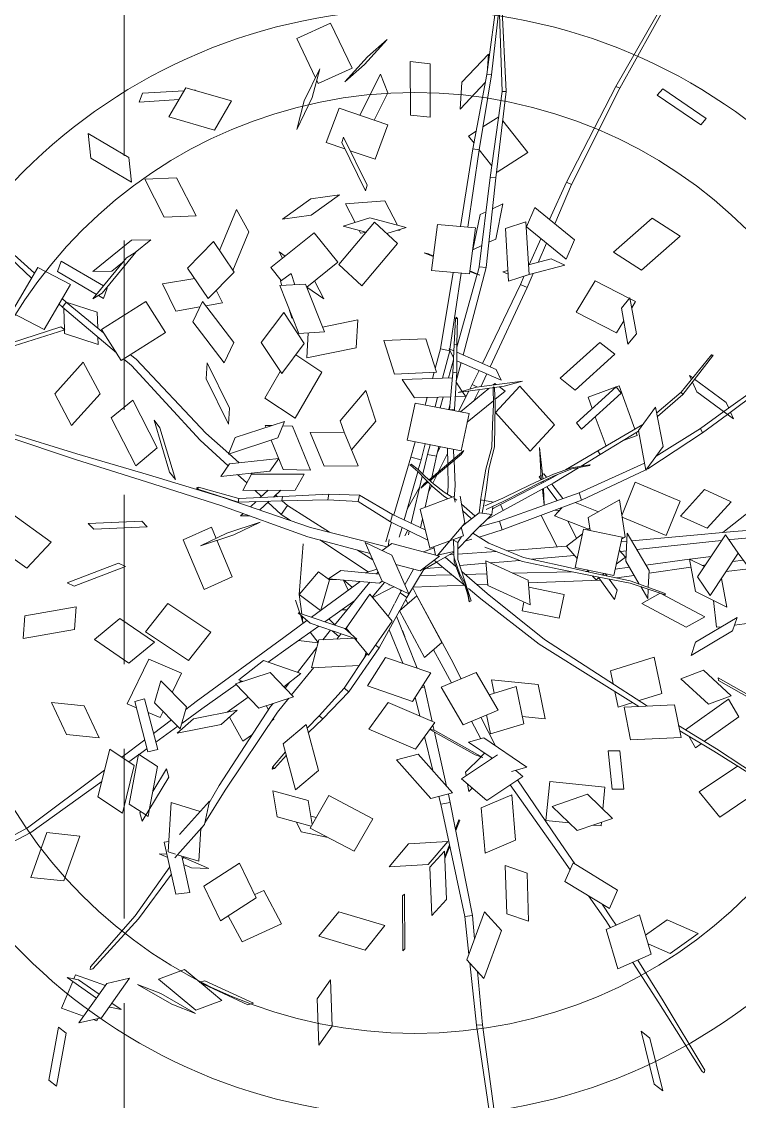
# Model space of a CAD drawing. Header units: centimetres. Extents: x 5488 to 20269, y -31398 to -19684.
# Drawn here: x 6907.46 to 6934.34, y -23931.83 to -23891.37 of the extents above; entities that cross this region are included whole.
import ezdxf

# ---------------------------------------------------------------- set-up
doc = ezdxf.new("R2010")
doc.units = ezdxf.units.CM
doc.linetypes.add('HIDDEN', pattern=[9.525, 6.35, -3.175])
for name, color, linetype, lineweight in [('xxx_Auto_FURNISHED-01', 252, 'Continuous', 0), ('xxx_Auto_Kaplama_Ahşap Tarama', 16, 'Continuous', 5), ('xxx_Auto_Tefris_Silik', 252, 'Continuous', 13), ('xxx_Auto_Tefris_Tefris', 32, 'Continuous', 15)]:
    doc.layers.add(name, color=color, linetype=linetype, lineweight=lineweight)
doc.layers.add('xxx_Auto_LANDSCAPE', color=7, linetype='Continuous', lineweight=0, true_color=0x496639)

# ---------------------------------------------------------------- blocks, each defined once
blk = doc.blocks.new('agac0001')
at = {"layer": 'xxx_Auto_LANDSCAPE', "linetype": 'Continuous'}
for points in [[(-3.705, 39.821), (-2.706, 29.573)], [(-3.128, 39.857), (-2.015, 29.647)], [(10.285, 34.342), (8.7, 31.065)], [(10.628, 34.241), (9.015, 30.769)], [(35.881, 34.163), (35.4, 33.548)], [(39.292, 30.731), (35.881, 34.163)], [(35.4, 33.548), (38.81, 30.116)], [(47.247, 32.778), (40.076, 26.846)], [(47.412, 32.566), (40.314, 26.529)], [(-1.92, 28.622), (-0.383, 31.587)], [(8.7, 31.065), (7.444, 28.474)], [(8.202, 31.529), (8.85, 31.374)], [(11.272, 28.66), (8.202, 31.529)], [(9.253, 31.279), (9.792, 31.153)], [(9.792, 31.153), (12.439, 28.679)], [(-10.612, 29.987), (-10.502, 28.116)], [(-6.25, 30.736), (-4.065, 29.666)], [(-5.514, 28.269), (-5.638, 30.352)], [(-4.758, 30.004), (-4.704, 29.051)], [(0.718, 29.923), (-1.274, 27.297)], [(2.272, 27.714), (0.718, 29.923)], [(9.015, 30.769), (7.899, 28.367)], [(14.224, 30.7), (11.262, 27.347)], [(14.372, 30.624), (11.491, 27.242)], [(14.224, 30.7), (14.327, 30.769)], [(14.372, 30.624), (14.224, 30.7)], [(14.327, 30.769), (14.253, 30.683)], [(14.327, 30.769), (14.372, 30.624)], [(38.81, 30.116), (39.292, 30.731)], [(-15.257, 25.728), (-18.393, 29.453)], [(-18.157, 29.463), (-15.021, 25.738)], [(-4.065, 29.666), (-7.425, 26.427)], [(-2.161, 28.824), (-4.065, 29.666)], [(-2.706, 29.573), (-2.666, 29.048)], [(-2.015, 29.647), (-1.138, 20.254)], [(23.24, 25.721), (25.671, 29.797)], [(25.671, 29.797), (27.757, 27.561)], [(-27.652, 23.536), (-25.688, 28.1)], [(-25.536, 28.386), (-21.57, 24.105)], [(-25.436, 28.576), (-21.401, 24.394)], [(-9.854, 28.476), (-11.396, 24.291)], [(-10.991, 27.847), (-9.854, 28.476)], [(-5.521, 25.585), (-2.161, 28.824)], [(-2.616, 28.386), (-2.013, 20.566)], [(7.444, 28.474), (5.127, 22.921)], [(7.899, 28.367), (6.136, 23.881)], [(7.899, 28.367), (7.444, 28.474)], [(12.225, 28.436), (11.272, 28.66)], [(12.861, 28.283), (12.461, 28.379)], [(12.592, 28.536), (12.861, 28.283)], [(-20.531, 23.431), (-18.903, 26.937)], [(-18.903, 26.937), (-17.118, 26.308)], [(-12.533, 23.662), (-10.991, 27.847)], [(-10.431, 26.911), (-10.404, 26.462)], [(-6.053, 27.749), (-8.755, 27.73)], [(-8.755, 27.73), (-6.791, 25.142)], [(-3.881, 27.166), (-3.779, 25.185)], [(-1.274, 27.297), (0.28, 25.087)], [(0.28, 25.087), (2.272, 27.714)], [(11.262, 27.347), (9.71, 24.675)], [(11.491, 27.242), (10.054, 24.675)], [(11.491, 27.242), (11.262, 27.347)], [(27.757, 27.561), (25.326, 23.486)], [(-23.327, 26.002), (-25.019, 22.072)], [(-17.118, 26.308), (-19.161, 21.913)], [(-17.247, 24.43), (-16.856, 26.608)], [(-16.856, 26.608), (-14.068, 24.539)], [(-10.404, 26.462), (-7.931, 26.644)], [(-7.425, 26.427), (-5.521, 25.585)], [(-3.762, 25.161), (-4.689, 26.386)], [(-4.568, 26.503), (-4.556, 26.207)], [(40.076, 26.846), (32.175, 20.845)], [(40.314, 26.529), (32.485, 20.407)], [(40.314, 26.529), (40.076, 26.846)], [(-15.021, 25.738), (-15.257, 25.728)], [(-9.873, 23.715), (-9.251, 25.559)], [(-9.251, 25.559), (-6.393, 21.982)], [(-6.791, 25.142), (-3.762, 25.161)], [(-4.513, 25.156), (-4.356, 21.255)], [(-3.779, 25.161), (-3.569, 21.119)], [(1.66, 25.295), (-1.226, 23.462)], [(4.119, 21.539), (1.66, 25.295)], [(25.326, 23.486), (23.24, 25.721)], [(-21.57, 24.105), (-19.173, 21.36)], [(-21.401, 24.394), (-18.658, 21.355)], [(-14.458, 22.361), (-17.247, 24.43)], [(-14.068, 24.539), (-14.458, 22.361)], [(-11.396, 24.291), (-12.533, 23.662)], [(6.877, 24.675), (5.049, 22.718)], [(10.578, 24.675), (6.877, 24.675)], [(8.75, 22.721), (10.578, 24.675)], [(17.549, 24.184), (16.751, 23.233)], [(20.912, 24.205), (17.549, 24.184)], [(19.997, 24.201), (20.497, 24.649)], [(20.114, 23.257), (20.912, 24.205)], [(20.497, 24.649), (20.84, 24.205)], [(20.876, 24.163), (23.054, 21.348)], [(-25.019, 22.072), (-27.652, 23.536)], [(-20.97, 22.49), (-20.688, 23.095)], [(-6.984, 20.097), (-9.873, 23.715)], [(-1.226, 23.462), (1.195, 19.768)], [(5.127, 22.921), (5.085, 22.759)], [(5.22, 22.902), (5.127, 22.921)], [(9.234, 23.216), (7.604, 18.702)], [(9.234, 23.216), (9.22, 23.221)], [(9.267, 23.271), (9.234, 23.216)], [(16.751, 23.233), (20.114, 23.257)], [(17.969, 22.377), (18.936, 23.247)], [(-19.802, 22.08), (-20.97, 22.49)], [(-6.365, 21.929), (-6.984, 20.097)], [(-6.458, 22.363), (-6.604, 22.353), (-4.926, 19.387), (-3.817, 16.496)], [(-6.458, 22.363), (-4.72, 19.415)], [(5.075, 22.718), (3.402, 16.393)], [(5.69, 22.718), (4.129, 16.286)], [(5.049, 22.718), (8.75, 22.721)], [(8.695, 22.721), (7.218, 18.829)], [(8.107, 21.169), (8.333, 22.532)], [(8.333, 22.532), (8.607, 22.487)], [(8.95, 22.43), (13.133, 21.734)], [(20.523, 19.074), (17.969, 22.377)], [(-19.795, 21.365), (-16.72, 21.338)], [(-19.134, 16.741), (-19.795, 21.365)], [(-16.72, 21.338), (-16.062, 16.717)], [(-6.627, 20.707), (-5.788, 20.909)], [(-5.624, 20.95), (-4.115, 21.315)], [(-4.115, 21.315), (-0.347, 19.97)], [(1.338, 19.773), (4.119, 21.539)], [(9.844, 17.599), (12.427, 21.798)], [(13.076, 21.434), (10.492, 17.234)], [(12.427, 21.798), (13.076, 21.434)], [(13.083, 21.431), (12.635, 18.729)], [(13.133, 21.734), (13.083, 21.431)], [(16.06, 21.882), (13.483, 17.68)], [(17.397, 20.709), (16.06, 21.882)], [(23.054, 21.348), (20.523, 19.074)], [(-15.726, 18.188), (-15.467, 20.361)], [(-15.467, 20.361), (-12.035, 20.295)], [(-12.035, 20.295), (-12.537, 16.105)], [(-5.433, 20.283), (-6.627, 20.707)], [(-2.859, 19.365), (-5.178, 20.19)], [(-0.347, 19.97), (-2.859, 19.365)], [(14.82, 16.507), (17.397, 20.709)], [(27.128, 20.163), (25.502, 19.091)], [(30.724, 17.108), (27.128, 20.163)], [(32.175, 20.845), (28.913, 18.648)], [(32.485, 20.407), (29.38, 18.252)], [(32.485, 20.407), (32.175, 20.845)], [(-39.161, 16.717), (-37.838, 19.594)], [(-37.838, 19.594), (-36.082, 16.998)], [(-4.72, 19.415), (-3.533, 16.507)], [(-4.301, 19.877), (-4.234, 18.223)], [(-0.623, 19.434), (-3.95, 18.028)], [(-3.491, 19.589), (-3.421, 18.252)], [(-2.981, 18.438), (-2.492, 19.389)], [(-2.492, 19.389), (-1.763, 18.953)], [(-1.937, 19.587), (-1.894, 19.034)], [(-1.095, 19.789), (-1.045, 19.255)], [(-0.659, 19.708), (-0.776, 19.37)], [(2.804, 19.82), (-0.659, 19.708)], [(0.756, 16.074), (-0.623, 19.434)], [(1.712, 16.691), (2.804, 19.82)], [(10.733, 19.046), (7.897, 19.518)], [(12.635, 18.729), (11.524, 18.915)], [(25.502, 19.091), (29.101, 16.036)], [(-16.367, 18.865), (-13.026, 15.34)], [(-16.255, 18.083), (-13.305, 14.863)], [(-6.165, 17.694), (-5.347, 18.085)], [(-5.347, 18.085), (-4.225, 17.554)], [(-3.95, 18.028), (-2.571, 14.668)], [(7.604, 18.702), (6.429, 15.445)], [(7.218, 18.829), (6.498, 16.929)], [(7.604, 18.702), (7.218, 18.829)], [(24.744, 15.456), (24.997, 18.85)], [(24.997, 18.85), (25.781, 17.728)], [(-50.556, 17.771), (-50.339, 17.885)], [(-50.401, 17.606), (-50.556, 17.771)], [(-50.401, 17.606), (-43.442, 14.863)], [(-50.339, 17.885), (-43.332, 15.278)], [(-36.082, 16.998), (-37.097, 14.792)], [(-15.969, 16.171), (-15.8, 17.585)], [(-3.91, 16.631), (-6.165, 17.694)], [(-3.898, 17.401), (-3.645, 17.282)], [(-3.729, 16.987), (-3.614, 17.206)], [(2.077, 17.732), (3.295, 15.776)], [(6.395, 17.713), (6.45, 17.773)], [(6.481, 17.704), (6.395, 17.713)], [(6.395, 17.713), (6.395, 16.047)], [(6.45, 17.773), (6.481, 17.704)], [(6.45, 17.773), (6.45, 17.706)], [(6.481, 17.704), (6.517, 16.031)], [(10.492, 17.234), (9.844, 17.599)], [(13.483, 17.68), (14.82, 16.507)], [(25.781, 17.728), (25.619, 15.568)], [(27.79, 17.149), (25.626, 15.647)], [(27.302, 17.563), (25.688, 16.476)], [(29.101, 16.036), (30.724, 17.108)], [(35.834, 17.435), (34.561, 14.303)], [(39.127, 15.688), (35.834, 17.435)], [(49.704, 17.575), (41.728, 16.507)], [(49.731, 17.325), (41.789, 16.126)], [(49.471, 17.287), (43.463, 15.445)], [(50.865, 17.411), (43.596, 15.032)], [(-37.915, 14.877), (-39.161, 16.717)], [(-16.062, 16.717), (-19.134, 16.741)], [(-14.48, 16.143), (-15.969, 16.171)], [(-12.537, 16.105), (-13.774, 16.129)], [(-4.158, 16.751), (-3.164, 10.163)], [(-4.06, 16.341), (-3.886, 16.677)], [(-3.655, 16.098), (-4.06, 16.341)], [(-3.817, 16.496), (-2.521, 13.309)], [(-3.533, 16.507), (-2.149, 13.328)], [(-2.571, 14.668), (0.756, 16.074)], [(0.518, 16.65), (1.712, 16.691)], [(0.742, 16.658), (0.616, 16.415)], [(2.449, 13.662), (0.671, 16.522)], [(3.402, 16.393), (2.053, 8.695)], [(4.129, 16.286), (3.402, 16.393)], [(4.129, 16.286), (3.593, 12.93)], [(6.395, 16.658), (5.421, 14.091)], [(6.395, 16.047), (6.086, 14.308)], [(6.517, 16.031), (6.255, 14.279)], [(24.761, 15.459), (29.573, 16.071)], [(29.573, 16.071), (29.313, 14.103)], [(41.728, 16.507), (34.068, 14.091)], [(41.789, 16.126), (34.182, 13.595)], [(41.789, 16.126), (41.728, 16.507)], [(-43.332, 15.278), (-39.228, 13.671)], [(-38.918, 14.982), (-39.69, 11.722)], [(-35.152, 14.589), (-38.918, 14.982)], [(-19.949, 15.588), (-23.498, 15.299)], [(-23.498, 15.299), (-23.305, 14.25)], [(-19.756, 14.536), (-19.949, 15.588)], [(-13.026, 15.34), (-8.6, 10.659)], [(-2.997, 15.704), (-3.25, 15.854)], [(-3.162, 15.802), (-3.123, 15.566)], [(-0.514, 14.222), (-1.803, 14.992)], [(0.354, 15.904), (-0.514, 14.222)], [(1.743, 14.796), (0.039, 15.294)], [(8.731, 12.575), (10.702, 15.216)], [(10.702, 15.216), (14.787, 12.725)], [(23.607, 15.075), (17.034, 10.361)], [(24.775, 15.862), (23.607, 15.075)], [(23.994, 14.515), (23.607, 15.075)], [(24.701, 15.006), (23.994, 14.515)], [(24.501, 13.49), (24.761, 15.459)], [(24.723, 15.168), (24.744, 15.456)], [(43.463, 15.445), (36.892, 13.056)], [(43.596, 15.032), (37.071, 12.508)], [(38.91, 13.791), (39.559, 15.385)], [(45.414, 15.516), (43.32, 12.649)], [(43.596, 15.032), (43.463, 15.445)], [(43.701, 15.068), (45.414, 15.516)], [(-43.442, 14.863), (-39.342, 13.188)], [(-35.925, 11.329), (-35.152, 14.589)], [(-23.305, 14.25), (-19.756, 14.536)], [(-13.305, 14.863), (-8.917, 10.085)], [(-2.909, 14.267), (-2.03, 8.895)], [(-1.484, 14.801), (-1.102, 10.873)], [(-0.502, 14.243), (-0.5, 14.212)], [(-0.5, 14.212), (0.096, 8.769)], [(3.061, 14.455), (2.449, 13.662)], [(2.954, 13.831), (2.839, 14.169)], [(5.218, 13.459), (3.793, 14.174)], [(5.421, 14.091), (3.817, 9.112)], [(3.876, 14.703), (5.375, 13.953)], [(5.89, 13.953), (4.379, 8.952)], [(6.086, 14.308), (5.618, 12.592)], [(6.255, 14.279), (5.823, 12.549)], [(6.15, 14.672), (5.89, 13.953)], [(23.994, 14.515), (17.473, 9.72)], [(29.313, 14.103), (24.501, 13.49)], [(34.068, 14.091), (26.103, 11.684)], [(28.519, 13.035), (31.587, 14.279)], [(31.587, 14.279), (31.322, 13.261)], [(34.182, 13.595), (34.068, 14.091)], [(34.561, 14.303), (34.628, 14.267)], [(35.233, 13.945), (36.889, 13.066)], [(40.896, 12.013), (42.907, 14.765)], [(-51.497, 13.714), (-50.725, 13.049)], [(-46.485, 13.445), (-51.497, 13.714)], [(-50.725, 13.049), (-45.71, 12.78)], [(-45.71, 12.78), (-46.485, 13.445)], [(-34.066, 11.967), (-32.528, 13.016)], [(-32.528, 13.016), (-29.318, 9.455)], [(-26.449, 10.368), (-25.955, 13.774)], [(-25.955, 13.774), (-23.346, 11.943)], [(-24.94, 13.064), (-23, 13.633)], [(-23, 13.633), (-21.553, 8.724)], [(-4.844, 13.209), (-6.906, 12.353)], [(-3.591, 10.118), (-4.844, 13.209)], [(-2.521, 13.309), (-1.152, 9.992), (0.799, 6.815)], [(-2.149, 13.328), (-0.797, 10.158), (1.081, 7.239)], [(-0.407, 13.369), (2.711, 12.456)], [(3.607, 12.93), (5.111, 13.126)], [(5.077, 13.028), (3.607, 12.93)], [(5.749, 13.073), (5.623, 13.064)], [(5.661, 13.197), (5.788, 13.214)], [(5.723, 13.204), (5.673, 13.23)], [(5.823, 13.729), (5.914, 13.681)], [(6.086, 13.095), (5.957, 13.087)], [(6.255, 12.937), (5.959, 13.087)], [(5.995, 13.24), (6.426, 13.297)], [(6.086, 13.597), (6.45, 13.414)], [(8.905, 13.459), (6.086, 13.095)], [(6.333, 13.128), (6.255, 12.937)], [(6.45, 13.414), (6.4, 13.292)], [(6.426, 13.297), (8.905, 13.459)], [(15.192, 13.059), (15.037, 11.302)], [(15.416, 8.786), (15.192, 13.059)], [(25.438, 13.135), (25.133, 13.571)], [(25.474, 13.614), (25.438, 13.135)], [(34.182, 13.595), (26.274, 11.081)], [(28.345, 12.361), (28.519, 13.035)], [(36.892, 13.056), (30.083, 10.726)], [(36.889, 13.066), (36.901, 13.061)], [(37.071, 12.508), (36.892, 13.056)], [(38.312, 12.313), (38.636, 13.116)], [(-35.696, 12.289), (-34.926, 11.989)], [(-34.926, 11.989), (-33.539, 11.381)], [(-30.855, 8.407), (-34.066, 11.967)], [(-26.444, 12.62), (-26.108, 12.718)], [(-26.229, 11.889), (-26.444, 12.62)], [(-6.906, 12.353), (-5.595, 9.119)], [(3.593, 12.93), (2.899, 8.588)], [(3.481, 12.229), (3.488, 12.227)], [(3.488, 12.227), (3.483, 12.241)], [(5.618, 12.592), (5.135, 11.026)], [(5.823, 12.549), (5.387, 10.978)], [(12.816, 10.085), (8.731, 12.575)], [(14.787, 12.725), (12.816, 10.085)], [(31.005, 12.041), (27.94, 10.8)], [(37.071, 12.508), (30.264, 10.063)], [(31.16, 12.635), (31.005, 12.041)], [(37.573, 12.704), (38.312, 12.313)], [(43.32, 12.649), (40.896, 12.013)], [(-39.69, 11.722), (-35.925, 11.329)], [(-35.825, 11.75), (-35.076, 11.445)], [(-35.076, 11.445), (-32.562, 10.297)], [(-23.346, 11.943), (-23.839, 8.535)], [(5.135, 11.026), (4.625, 9.334)], [(5.387, 10.978), (4.927, 9.277)], [(14.594, 11.321), (13.996, 10.239)], [(15.061, 10.869), (14.594, 11.321)], [(15.037, 11.302), (15.264, 7.027)], [(16.698, 10.852), (15.635, 11.14)], [(15.635, 11.14), (18.159, 7.453)], [(26.103, 11.684), (18.569, 8.118)], [(25.7, 10.654), (25.535, 11)], [(25.535, 11), (26.072, 10.166)], [(26.274, 11.081), (25.671, 10.785)], [(25.829, 10.085), (29.899, 11.398)], [(26.274, 11.081), (26.103, 11.684)], [(27.94, 10.8), (28.169, 11.684)], [(29.899, 11.398), (30.826, 8.004)], [(-23.839, 8.535), (-26.449, 10.368)], [(-8.917, 10.085), (-3.807, 5.58)], [(-8.6, 10.659), (-3.44, 6.257)], [(-5.204, 9.946), (-2.938, 10.187)], [(-2.938, 10.187), (-0.471, 6.672)], [(13.571, 10.177), (11.751, 9.803)], [(13.571, 10.02), (11.753, 9.591)], [(13.91, 10.082), (12.404, 7.349)], [(15.08, 10.399), (13.571, 10.177)], [(15.078, 10.294), (13.571, 10.02)], [(15.078, 10.294), (15.08, 10.399)], [(15.09, 10.332), (15.078, 10.33)], [(15.09, 10.301), (15.078, 10.294)], [(15.085, 10.394), (15.166, 10.344)], [(15.166, 10.344), (15.09, 10.332)], [(15.166, 10.344), (15.09, 10.301)], [(15.445, 10.497), (15.318, 10.616)], [(15.335, 10.301), (15.445, 10.497)], [(18.924, 7.601), (16.698, 10.852)], [(25.643, 10.771), (19.379, 7.689)], [(25.671, 10.785), (25.643, 10.771)], [(26.026, 10.149), (25.7, 10.654)], [(26.756, 6.691), (25.829, 10.085)], [(45.517, 10.07), (40.672, 9.181)], [(46.058, 8.304), (45.517, 10.07)], [(-29.318, 9.455), (-30.855, 8.407)], [(-29.878, 9.074), (-27.018, 7.77)], [(-29.437, 9.586), (-26.816, 8.44)], [(-24.997, 7.711), (-25.607, 9.775)], [(-15.781, 9.374), (-12.561, 9.324)], [(-15.183, 7.344), (-15.781, 9.374)], [(-12.561, 9.324), (-11.336, 5.175)], [(-5.595, 9.119), (-4.844, 9.431)], [(-2.737, 6.433), (-5.204, 9.946)], [(-0.993, 9.734), (-0.852, 8.302)], [(3.817, 9.112), (3.264, 7.477)], [(4.379, 8.952), (3.817, 9.112)], [(4.625, 9.334), (4.181, 7.599)], [(4.927, 9.277), (4.522, 7.53)], [(9.72, 9.417), (7.818, 8.528)], [(9.734, 9.153), (7.832, 8.223)], [(11.751, 9.803), (9.72, 9.417)], [(11.753, 9.591), (9.734, 9.153)], [(13.469, 6.912), (15.111, 9.894)], [(15.159, 9.01), (14.243, 8.319)], [(16.455, 9.944), (15.395, 9.184)], [(16.898, 9.296), (15.733, 8.44)], [(26.034, 9.334), (19.32, 7.02)], [(40.672, 9.181), (41.213, 7.413)], [(-26.816, 8.44), (-20.858, 5.823)], [(-21.553, 8.724), (-24.997, 7.711)], [(-0.852, 8.302), (-0.726, 7.036)], [(2.053, 8.695), (1.805, 6.471)], [(2.899, 8.588), (2.053, 8.695)], [(3.621, 8.011), (2.258, 5.983)], [(2.899, 8.588), (2.718, 6.667)], [(3.621, 8.011), (4.348, 8.254)], [(4.005, 6.91), (3.621, 8.011)], [(4.379, 8.952), (4.129, 8.18)], [(4.72, 8.373), (5.135, 7.272)], [(6.126, 7.982), (5.02, 7.573)], [(7.818, 8.528), (6.126, 7.982)], [(7.832, 8.223), (6.147, 7.615)], [(15.209, 8.035), (13.538, 6.738)], [(15.264, 7.027), (15.416, 8.786)], [(15.733, 8.44), (15.361, 8.152)], [(15.733, 8.44), (15.411, 8.881)], [(26.231, 8.609), (19.501, 6.178)], [(21.977, 8.221), (19.654, 7.742)], [(21.984, 8.037), (19.67, 7.472)], [(21.977, 8.221), (22.13, 8.135)], [(21.984, 8.037), (21.977, 8.221)], [(22.13, 8.135), (21.982, 8.099)], [(22.13, 8.135), (21.984, 8.037)], [(30.826, 8.004), (26.756, 6.691)], [(41.213, 7.413), (46.058, 8.304)], [(-27.018, 7.77), (-21.177, 5.075)], [(-15.867, 7.356), (-16.227, 4.16)], [(-12.371, 7.303), (-15.867, 7.356)], [(-12.664, 4.71), (-12.371, 7.303)], [(0.206, 7.782), (0.604, 4.26)], [(1.081, 7.239), (2.263, 5.988)], [(5.02, 7.573), (3.917, 7.163)], [(5.135, 7.272), (4.005, 6.91)], [(6.147, 7.615), (5.106, 7.213)], [(13.169, 7.67), (9.925, 6.314)], [(15.037, 2.949), (13.169, 7.67)], [(17.115, 7.251), (13.815, 6.412)], [(14.93, 6.695), (14.789, 7.623)], [(14.789, 7.623), (15.242, 7.434)], [(15.297, 7.41), (16.224, 7.024)], [(17.914, 7.808), (16.305, 7.043)], [(18.297, 7.158), (16.746, 6.4)], [(19.189, 6.974), (16.829, 5.861)], [(19.654, 7.742), (17.115, 7.251)], [(17.137, 6.891), (17.115, 7.251)], [(19.67, 7.472), (17.137, 6.891)], [(18.486, 7.201), (19.36, 6.965)], [(19.36, 6.965), (19.101, 7.341)], [(19.246, 6.996), (19.189, 6.974)], [(19.501, 6.178), (19.189, 6.974)], [(19.67, 7.472), (19.654, 7.742)], [(28.481, 6.338), (27.997, 7.091)], [(28.043, 7.105), (28.314, 6.684)], [(-22.185, 2.701), (-20.622, 6.376)], [(-20.622, 6.376), (-19.957, 5.84)], [(-19.99, 5.428), (-19.868, 6.896)], [(-19.868, 6.896), (-16.47, 3.5)], [(-3.44, 6.257), (-1.024, 4.317)], [(-0.471, 6.672), (-2.737, 6.433)], [(-2.604, 6.448), (-2.461, 5.47)], [(-1.646, 6.548), (-1.334, 4.565)], [(-0.688, 6.65), (-0.445, 4.245)], [(2.258, 5.983), (1.948, 5.544)], [(4.005, 6.91), (3.08, 5.142)], [(4.503, 5.437), (3.583, 6.104)], [(5.096, 5.442), (3.795, 6.438)], [(9.582, 6.238), (7.754, 2.989)], [(7.854, 2.913), (9.906, 6.562)], [(9.906, 6.562), (9.582, 6.238)], [(9.925, 6.314), (11.793, 1.59)], [(13.815, 6.412), (13.679, 6.381)], [(13.841, 5.973), (13.815, 6.412)], [(17.137, 6.891), (13.845, 5.961)], [(14.284, 6.085), (13.874, 5.89)], [(15.502, 2.982), (14.994, 6.286)], [(16.691, 6.765), (17.394, 2.193)], [(19.501, 6.178), (17.818, 5.361)], [(28.314, 6.684), (28.481, 6.338)], [(48.453, 6.586), (46.566, 4.102)], [(47.216, 4.534), (48.453, 6.586)], [(-33.849, 4.422), (-29.452, 5.111)], [(-29.452, 5.111), (-28.408, 3.273)], [(-26.279, 4.615), (-22.104, 5.051)], [(-22.104, 5.051), (-22.767, 2.079)], [(-14.191, 5.263), (-14.93, 1.855)], [(-10.421, 3.902), (-14.191, 5.263)], [(-11.336, 5.175), (-12.609, 5.194)], [(-3.807, 5.58), (-2.683, 4.641)], [(3.309, 5.425), (0.83, 2.363)], [(1.948, 5.544), (1.097, 4.348)], [(1.731, 5.785), (1.66, 5.139)], [(2.182, 5.075), (1.953, 3.75)], [(2.99, 5.027), (2.182, 5.075)], [(5.835, 5.449), (3.309, 5.425)], [(5.726, 4.87), (5.535, 5.077)], [(6.896, 5.18), (5.716, 4.879)], [(9.172, 5.509), (6.896, 5.18)], [(9.899, 5.039), (8.424, 3.924)], [(10.397, 5.123), (8.962, 4.884)], [(10.187, 5.654), (9.327, 5.53)], [(15.099, 5.597), (14.17, 5.144)], [(15.18, 5.082), (14.348, 4.691)], [(17.499, 5.204), (16.97, 4.949)], [(17.47, 5.401), (20.676, 5.03)], [(18.009, 1.564), (17.47, 5.401)], [(20.676, 5.03), (21.215, 1.192)], [(31.077, 5.127), (30.862, 3.266)], [(32.576, 2.003), (31.077, 5.127)], [(37.814, 3.473), (40.71, 5.22)], [(40.71, 5.22), (43.034, 1.076)], [(43.603, 5.735), (41.365, 4.05)], [(42.042, 2.844), (45.436, 5.401)], [(45.436, 5.401), (43.603, 5.735)], [(-32.805, 2.584), (-33.849, 4.422)], [(-26.942, 1.645), (-26.279, 4.615)], [(-18.234, 4.45), (-19.795, 0.775)], [(-17.402, 4.429), (-14.556, 3.585)], [(-16.227, 4.16), (-14.437, 4.133)], [(-3.908, 4.484), (-3.835, 4.666), (0.13, 4.174)], [(-3.779, 4.5), (-3.908, 4.484)], [(-3.908, 4.484), (-3.24, 4.472)], [(-3.779, 4.5), (-3.045, 4.496)], [(-3.24, 4.472), (-2.423, 4.388)], [(-3.045, 4.496), (-2.165, 4.419)], [(-2.423, 4.388), (-1.541, 4.06)], [(-2.344, 4.357), (0.459, 2.017)], [(-2.292, 4.315), (-1.61, -0.347)], [(-2.165, 4.419), (-1.219, 4.105)], [(-1.541, 4.06), (-0.012, 3.804), (1.967, 4.091)], [(-1.219, 4.105), (0.356, 3.857)], [(0.13, 4.174), (1.681, 4.453)], [(1.681, 4.453), (2.151, 4.889)], [(1.681, 4.453), (1.967, 4.091)], [(1.967, 4.091), (2.02, 4.138)], [(5.337, 1.602), (5.897, 4.86)], [(5.897, 4.86), (5.385, 4.891)], [(5.835, 4.248), (5.79, 4.236)], [(6.14, 3.94), (5.797, 4.286)], [(6.472, 4.064), (5.871, 4.713)], [(6.941, 4.548), (6.207, 4.35)], [(7.415, 3.249), (6.472, 4.064)], [(8.805, 4.858), (6.941, 4.548)], [(9.865, 3.986), (8.011, 3.194)], [(10.69, 4.379), (9.865, 3.986)], [(10.168, 3.192), (9.865, 3.986)], [(10.645, 4.496), (10.175, 4.133)], [(15.323, 4.148), (14.684, 3.838)], [(29.79, 4.062), (26.551, 0.13)], [(32.121, 2.334), (29.79, 4.062)], [(31.005, 4.508), (30.957, 4.52)], [(30.957, 4.52), (30.984, 4.307)], [(33.87, 3.654), (31.437, 4.379)], [(45.329, 2.05), (47.216, 4.534)], [(46.566, 4.102), (45.329, 2.05)], [(-28.408, 3.273), (-32.805, 2.584)], [(-18.493, 3.838), (-18.36, 3.797)], [(-16.594, 2.031), (-18.465, 3.905)], [(-17.857, 2.408), (-18.219, 3.068)], [(-18.219, 3.068), (-15.016, -0.762)], [(-18.119, 2.949), (-17.871, 3.311)], [(-16.47, 3.5), (-16.594, 2.031)], [(-16.494, 3.216), (-14.754, 2.675)], [(-11.16, 0.494), (-10.421, 3.902)], [(-1.143, 3.354), (-0.685, 0.468)], [(-0.483, 3.881), (0.547, 3.054)], [(-0.407, 3.869), (-0.402, 3.816)], [(0.859, 3.931), (0.244, 2.198)], [(0.644, 3.9), (0.695, 3.464)], [(0.864, 2.403), (0.914, 3.938)], [(1.953, 3.75), (1.622, 1.815)], [(7.137, 3.147), (6.14, 3.94)], [(7.253, 3.042), (6.965, 2.823)], [(7.995, 2.553), (7.137, 3.147)], [(8.219, 2.634), (7.415, 3.249)], [(8.173, 3.738), (7.473, 3.206)], [(7.823, 3.113), (7.675, 3.051)], [(10.168, 3.192), (8.476, 2.441)], [(11.162, 3.187), (9.789, 2.539)], [(11, 3.597), (10.168, 3.192)], [(34.28, 0.025), (33.87, 3.654)], [(38.996, 1.364), (37.814, 3.473)], [(-22.767, 2.079), (-26.942, 1.645)], [(-19.795, 0.775), (-22.185, 2.701)], [(-19.275, 1.266), (-18.138, 2.923)], [(-14.799, -1.25), (-17.857, 2.408)], [(-10.736, 2.453), (-8.791, 1.874)], [(-0.285, 2.639), (-0.135, 1.14)], [(-0.264, 0.547), (0.73, 2.57)], [(0.244, 2.198), (-0.23, 0.868)], [(0.73, 2.57), (2.713, -1.546)], [(0.904, 2.213), (1.691, 2.22)], [(1.581, 2.217), (1.393, 1.197)], [(8.257, 2.346), (4.212, 0.554)], [(8.75, 2.024), (4.629, -0.023)], [(7.399, 2.932), (5.421, 2.086)], [(6.965, 2.823), (6.762, 2.661)], [(7.01, 2.765), (6.965, 2.823)], [(7.632, 2.773), (7.22, 2.041)], [(7.22, 2.041), (7.544, 2.365)], [(7.544, 2.365), (7.735, 2.701)], [(8.788, 2.027), (7.995, 2.553)], [(8.953, 2.086), (8.219, 2.634)], [(9.441, 1.519), (8.788, 2.027)], [(9.789, 2.539), (8.922, 2.108)], [(9.553, 1.56), (8.953, 2.086)], [(10.197, 1.655), (9.789, 2.539)], [(11.515, 2.296), (10.197, 1.655)], [(11.793, 1.59), (15.037, 2.949)], [(17.394, 2.193), (15.502, 2.982)], [(28.882, -1.598), (32.121, 2.334)], [(32.283, -0.562), (32.576, 2.003)], [(35.583, 2.31), (35.112, 2.05)], [(35.112, 2.05), (39.876, 0.73)], [(40.348, 0.99), (35.583, 2.31)], [(46.432, 2.928), (45.617, -0.392)], [(50.903, 1.738), (46.432, 2.928)], [(-34.213, 1.826), (-38.263, -0.576)], [(-32.245, 0.601), (-34.213, 1.826)], [(-20.819, 1.602), (-21.077, 1.228)], [(-21.077, 1.228), (-20.376, 1.243)], [(-19.59, 1.259), (-19.275, 1.266)], [(-14.93, 1.855), (-11.16, 0.494)], [(-10.943, 1.488), (-9.041, 0.895)], [(-8.791, 1.874), (-2.459, -0.147)], [(-8.188, -0.507), (-7.132, 1.321)], [(-7.132, 1.321), (-2.463, -0.156)], [(-2.451, -1.088), (-0.009, 1.064)], [(1.622, 1.815), (5.337, 1.602)], [(4.691, -1.289), (2.387, 1.772)], [(5.318, -0.972), (3.371, 1.714)], [(4.412, 1.655), (3.65, 1.328)], [(10.197, 1.655), (5.254, -0.881)], [(7.375, 1.955), (5.545, 0.432)], [(9.532, 1.443), (9.441, 1.519)], [(9.553, 1.56), (9.532, 1.443)], [(21.215, 1.192), (18.009, 1.564)], [(31.315, 1.357), (31.367, 0.89)], [(31.344, 1.393), (32.283, -0.562)], [(43.034, 1.076), (40.138, -0.671)], [(50.088, -1.579), (50.903, 1.738)], [(-36.294, -1.799), (-32.245, 0.601)], [(-9.041, 0.895), (-7.647, 0.43)], [(-1.255, -1.067), (0.001, 0.001)], [(0.735, -1.524), (-0.264, 0.547)], [(3.628, 0.122), (3.187, -0.233)], [(3.531, 0.251), (3.202, 0.106)], [(26.551, 0.13), (28.882, -1.598)], [(31.367, 0.89), (31.62, 0.816)], [(32.414, 0.58), (34.28, 0.025)], [(40.138, -0.671), (39.256, 0.902)], [(39.876, 0.73), (40.348, 0.99)], [(-38.263, -0.576), (-36.294, -1.799)], [(-34.538, -0.757), (-32.364, -0.557)], [(-32.364, -0.557), (-32.323, -1.26)], [(-32.364, -0.557), (-21.749, -0.643)], [(-23.51, -0.083), (-24.385, -0.621)], [(-24.242, -0.624), (-23.47, -0.147)], [(-23.47, -0.147), (-23.51, -0.083)], [(-21.749, -0.643), (-21.754, -1.536)], [(-21.749, -0.643), (-20.955, -0.671)], [(-21.074, -2.34), (-20.924, -0.271)], [(-20.924, -0.271), (-16.825, -2.728)], [(-20.214, -0.697), (-15.111, -0.876)], [(-16.336, -2.89), (-14.263, -0.678)], [(-15.016, -0.762), (-14.766, -1.217)], [(-14.949, -0.881), (-14.468, -0.898)], [(-14.263, -0.678), (-11.653, -4.566)], [(-14.106, -0.912), (-10.852, -1.026)], [(-9.68, -0.207), (-11.954, -2.347)], [(-7.521, -4.034), (-9.68, -0.207)], [(-3.519, -1.987), (-8.188, -0.507)], [(-2.463, -0.156), (-3.519, -1.987)], [(-2.459, -0.147), (-1.67, -0.4)], [(-2.154, -0.86), (-0.552, -3.052)], [(1.653, -1.737), (-2.154, -0.86)], [(-0.774, -0.659), (-0.783, -0.683)], [(3.981, -0.345), (3.164, -0.752)], [(4.691, -1.289), (5.318, -0.972)], [(7.63, -3.655), (5.318, -0.972)], [(14.06, -0.926), (11.882, -3.591)], [(17.015, -1.293), (14.06, -0.926)], [(21.043, -1.462), (23.536, -0.836)], [(23.536, -0.836), (23.483, -4.134)], [(33.829, -3.281), (35.181, -0.35)], [(35.181, -0.35), (35.293, -3.014)], [(44.306, -1.949), (46.937, -0.002)], [(46.937, -0.002), (44.471, -1.169)], [(45.617, -0.392), (45.934, -0.476)], [(46.201, -0.547), (50.088, -1.579)], [(-52.062, -1.98), (-42.443, -1.486)], [(-42.443, -1.486), (-37.526, -1.034)], [(-42.443, -1.486), (-42.386, -2.051)], [(-42.386, -2.051), (-36.618, -1.598)], [(-35.853, -1.539), (-32.323, -1.26)], [(-32.323, -1.26), (-21.754, -1.536)], [(-30.481, -2.628), (-26.063, -1.975)], [(-26.063, -1.975), (-27.264, -3.581)], [(-27.014, -3.703), (-25.255, -1.536)], [(-25.705, -1.434), (-26.754, -2.077)], [(-26.563, -2.049), (-25.567, -1.436)], [(-25.255, -1.536), (-24.788, -5.116)], [(-21.754, -1.536), (-21.02, -1.572)], [(-18.558, -1.689), (-15.355, -1.844)], [(-13.419, -1.937), (-11.61, -2.023)], [(-10.852, -1.026), (-10.881, -1.336)], [(-10.852, -1.026), (-10.602, -1.074)], [(-9.022, -1.374), (-3.965, -2.337)], [(-5.359, -2.049), (-5.96, -1.939)], [(-3.774, -2.18), (-3.533, -1.982)], [(-3.5, -1.956), (-2.451, -1.088)], [(-3.014, -1.112), (-2.633, -1.238)], [(-2.759, -2.292), (-1.91, -1.625)], [(-2.451, -1.088), (-1.91, -1.625)], [(-1.91, -1.625), (-1.715, -1.458)], [(-1.786, -1.52), (-1.634, -1.572)], [(3.254, -3.932), (1.653, -1.737)], [(2.713, -1.546), (2.229, -2.528)], [(3.123, -1.708), (2.53, -1.92)], [(4.627, -1.203), (2.966, -2.054)], [(7.072, -3.893), (4.691, -1.289)], [(14.703, -4.12), (17.015, -1.293)], [(20.969, -6.096), (21.043, -1.462)], [(27.375, -4.899), (29.099, -1.672)], [(29.099, -1.672), (32.163, -3.305)], [(44.471, -1.169), (41.84, -3.116)], [(41.84, -3.116), (44.306, -1.949)], [(-52.026, -2.409), (-42.386, -2.051)], [(-31.682, -4.234), (-30.481, -2.628)], [(-16.975, -4.794), (-21.074, -2.34)], [(-16.825, -2.728), (-16.975, -4.794)], [(-13.727, -6.78), (-16.336, -2.89)], [(-11.954, -2.347), (-9.794, -6.174)], [(-8.341, -2.58), (-5.063, -3.243)], [(-4.329, -2.819), (-7.018, -5.543)], [(-6.536, -4.458), (-3.774, -2.18)], [(-1.512, -4.392), (-4.329, -2.819)], [(-3.803, -3.114), (-2.804, -2.328)], [(-1.365, -2.487), (-1.877, -4.187)], [(-1.813, -4.225), (-0.695, -2.857)], [(-1.248, -2.099), (-1.353, -2.447)], [(-1.041, -2.48), (-0.959, -2.494)], [(5.54, -8.634), (2.47, -2.037)], [(-27.264, -3.581), (-31.682, -4.234)], [(-26.546, -7.282), (-27.014, -3.703)], [(-0.559, -3.052), (-0.678, -3.338)], [(-0.678, -3.338), (0.59, -7.876)], [(-0.552, -3.052), (3.254, -3.932)], [(1.109, -6.632), (0.156, -3.217)], [(0.213, -3.429), (0.354, -3.262)], [(0.618, -3.324), (0.494, -4.427)], [(2.687, -4.766), (1.536, -3.536)], [(4.744, -9.029), (2.165, -3.681)], [(7.072, -3.893), (7.63, -3.655)], [(7.756, -6.579), (7.072, -3.893)], [(8.233, -6.408), (7.63, -3.655)], [(10.311, -3.255), (10.864, -6.358)], [(13.6, -3.958), (10.311, -3.255)], [(14.153, -7.061), (13.6, -3.958)], [(13.602, -3.982), (14.703, -4.12)], [(27.38, -4.892), (26.038, -3.531)], [(26.038, -3.531), (27.814, -4.082)], [(32.163, -3.305), (29.759, -7.814)], [(33.944, -5.945), (33.829, -3.281)], [(35.293, -3.014), (33.944, -5.945)], [(-11.653, -4.566), (-13.727, -6.78)], [(-9.995, -7.943), (-6.536, -4.458)], [(-9.794, -6.174), (-7.521, -4.034)], [(-6.536, -4.458), (-6.236, -4.749)], [(-4.201, -7.113), (-1.512, -4.392)], [(-3.719, -8.117), (-0.438, -4.206)], [(4.248, -8), (0.523, -4.16)], [(19.418, -4.966), (15.69, -8.179)], [(21.436, -7.039), (19.418, -4.966)], [(23.009, -4.041), (23.321, -6.396)], [(27.671, -4.959), (23.009, -4.041)], [(27.983, -7.316), (27.671, -4.959)], [(-24.788, -5.116), (-26.546, -7.282)], [(-9.585, -8.314), (-6.837, -5.643)], [(-7.094, -5.893), (-6.71, -5.714)], [(-7.018, -5.543), (-5.254, -6.525)], [(-3.257, -8.936), (-1.839, -5.874)], [(-2.611, -10.08), (-0.199, -5.054)], [(0.204, -6.501), (-0.585, -5.86)], [(23.207, -5.536), (20.969, -6.096)], [(27.802, -5.945), (28.882, -6.065)], [(-29.414, -6.565), (-34.385, -7.468)], [(-34.244, -7.237), (-29.273, -6.336)], [(-29.273, -6.336), (-29.414, -6.565)], [(-7.189, -10.927), (-7.797, -6.575)], [(-4.215, -7.242), (-5.361, -6.339)], [(-5.361, -6.339), (-3.121, -10.304)], [(-5.249, -6.534), (-4.794, -9.799)], [(-4.804, -6.777), (-4.201, -7.113)], [(-4.539, -6.985), (-4.537, -6.927)], [(-4.184, -7.123), (-4.058, -6.968)], [(-2.537, -6.708), (-2.463, -7.223)], [(-1.915, -6.041), (-1.968, -6.029)], [(0.213, -6.532), (-0.795, -6.298)], [(0.327, -6.939), (0.482, -7.812)], [(0.59, -7.876), (1.109, -6.632)], [(7.756, -6.579), (8.233, -6.408)], [(8.435, -10.779), (7.756, -6.579)], [(8.807, -10.65), (8.233, -6.408)], [(10.864, -6.358), (14.153, -7.061)], [(22.304, -6.098), (19.966, -8.629)], [(25.454, -7.418), (22.304, -6.098)], [(23.321, -6.396), (27.983, -7.316)], [(24.825, -6.765), (24.856, -6.699)], [(25.669, -6.858), (24.825, -6.765)], [(28.882, -6.065), (28.372, -7.156)], [(31.046, -6.808), (30.402, -6.608)], [(30.559, -6.315), (31.046, -6.808)], [(-34.385, -7.468), (-34.244, -7.237)], [(-21.916, -7.945), (-24.552, -10.169)], [(-19.058, -11.529), (-21.916, -7.945)], [(-12.013, -10.762), (-9.995, -7.943)], [(-9.995, -7.943), (-9.585, -8.314)], [(-5.025, -8.143), (-4.835, -7.919)], [(-4.835, -7.919), (-4.618, -7.654)], [(-4.835, -7.919), (-4.184, -8.422)], [(-4.41, -6.996), (-4.432, -7.07)], [(-4.256, -7.209), (-4.184, -7.123)], [(-1.975, -11.208), (-4.215, -7.242)], [(0.482, -7.812), (-2.134, -9.089)], [(0.482, -7.812), (1.383, -8.648)], [(7.913, -10.35), (4.782, -7.004)], [(10.721, -7.652), (15.025, -8.536)], [(11.248, -10.123), (10.721, -7.652)], [(23.116, -9.952), (25.454, -7.418)], [(28.372, -7.156), (27.957, -7.111)], [(29.759, -7.814), (28.403, -7.094)], [(-31.804, -8.66), (-33.68, -10.872)], [(-29.766, -12.607), (-31.804, -8.66)], [(-11.691, -11.039), (-9.585, -8.314)], [(-4.849, -9.418), (-4.101, -8.569)], [(-3.064, -8.522), (-3.698, -8.093)], [(1.383, -8.648), (-0.361, -10.791)], [(9.741, -16.043), (5.54, -8.634)], [(10.485, -8.312), (9.172, -9.392)], [(11.355, -13.064), (10.485, -8.312)], [(15.025, -8.536), (15.216, -9.432)], [(15.69, -8.179), (18.031, -10.583)], [(18.031, -10.583), (20.187, -8.724)], [(19.966, -8.629), (23.116, -9.952)], [(45.526, -8.548), (43.162, -10.583)], [(47.497, -12.452), (45.526, -8.548)], [(-4.794, -9.799), (-7.189, -10.927)], [(-5.056, -9.921), (-4.515, -11.653)], [(-3.95, -10.433), (-5.018, -9.904)], [(-4.892, -12.469), (-3.543, -9.556)], [(-2.158, -9.139), (-0.361, -10.791)], [(-0.361, -10.791), (4.165, -9.566)], [(9.057, -16.379), (4.744, -9.029)], [(9.172, -9.392), (10.039, -14.144)], [(14.205, -10.071), (15.585, -9.196)], [(15.585, -9.196), (14.961, -13.941)], [(33.357, -9.191), (30.13, -11.303)], [(32.166, -12.18), (35.607, -9.93)], [(35.607, -9.93), (33.357, -9.191)], [(-33.68, -10.872), (-31.642, -14.816)], [(-24.552, -10.169), (-21.694, -13.755)], [(-13, -12.304), (-12.013, -10.762)], [(-12.013, -10.762), (-11.691, -11.039)], [(-9.318, -13.186), (-7.22, -10.722)], [(-7.371, -12.28), (-5.459, -10.111)], [(-3.97, -12.917), (-2.828, -10.536)], [(-3.121, -10.304), (-1.975, -11.208)], [(-2.945, -10.934), (-3.004, -10.903)], [(-2.363, -10.9), (-2.945, -10.934)], [(-2.945, -10.934), (-2.192, -11.036)], [(-0.361, -10.791), (-2.154, -10.891)], [(7.215, -11.06), (6.495, -10.319)], [(7.215, -11.06), (7.913, -10.35)], [(8.431, -10.753), (7.913, -10.35)], [(8.435, -10.779), (8.807, -10.65)], [(9.067, -14.749), (8.435, -10.779)], [(9.363, -14.64), (8.807, -10.65)], [(9.41, -10.695), (8.919, -11.463)], [(14.122, -10.714), (11.248, -10.123)], [(11.334, -11.365), (12.311, -10.347)], [(12.311, -10.347), (12.668, -14.88)], [(13.581, -14.814), (14.205, -10.071)], [(15.426, -10.416), (15.552, -11.008)], [(43.162, -10.583), (45.131, -14.485)], [(-21.694, -13.755), (-19.058, -11.529)], [(-12.585, -12.335), (-11.691, -11.039)], [(-2.061, -11.053), (-0.8, -11.224)], [(8.54, -12.059), (7.215, -11.06)], [(8.619, -11.937), (7.983, -12.938)], [(9.06, -11.241), (8.869, -11.093)], [(9.091, -12.688), (9.622, -11.854)], [(11.691, -15.898), (11.334, -11.365)], [(15.552, -11.008), (15.354, -10.967)], [(29.961, -11.229), (28.009, -14.01)], [(33.083, -12.578), (29.961, -11.229)], [(47.123, -11.632), (47.092, -11.651)], [(47.138, -11.739), (47.123, -11.632)], [(-31.642, -14.816), (-29.766, -12.607)], [(-21.889, -14.637), (-22.848, -12.306)], [(-17.983, -14.444), (-16.625, -12.037)], [(-16.625, -12.037), (-12.237, -12.361)], [(-12.237, -12.361), (-13.598, -14.768)], [(-7.535, -11.997), (-8.46, -13.751)], [(-8.295, -21.952), (-3.97, -12.917)], [(-5.709, -15.164), (-7.535, -11.997)], [(-5.943, -14.761), (-4.892, -12.469)], [(9.837, -13.033), (9.184, -12.542)], [(21.92, -13.658), (23.588, -12.447)], [(23.588, -12.447), (27.838, -14.592)], [(27.397, -14.368), (27.375, -12.8)], [(27.375, -12.8), (28.622, -13.141)], [(31.131, -15.359), (33.083, -12.578)], [(45.131, -14.485), (47.497, -12.452)], [(47.729, -16.477), (47.252, -12.662)], [(-20.123, -16.561), (-21.553, -13.639)], [(-21.418, -13.522), (-19.163, -13.486)], [(-20.834, -13.031), (-20.638, -13.51)], [(-19.163, -13.486), (-17.678, -16.522)], [(-10.655, -14.759), (-9.577, -13.493)], [(-9.947, -16.377), (-9.523, -13.052)], [(-9.523, -13.052), (-6.932, -14.754)], [(-8.591, -13.665), (-8.155, -13.169)], [(6.183, -15.712), (6.872, -13.117)], [(6.872, -13.117), (6.436, -16.306)], [(7.62, -13.932), (7.766, -14.771)], [(8.428, -13.729), (8.81, -13.131)], [(10.039, -14.144), (11.355, -13.064)], [(11.567, -14.337), (10.647, -13.646)], [(11.472, -13.114), (11.345, -13.017)], [(26.169, -15.803), (21.92, -13.658)], [(35.71, -13.717), (39.482, -14.826)], [(36.127, -16.627), (35.71, -13.717)], [(46.535, -13.279), (46.99, -16.92)], [(-40.022, -15.152), (-35.801, -14.501)], [(-35.801, -14.501), (-37.295, -16.029)], [(-20.936, -14.902), (-21.889, -14.637)], [(-13.598, -14.768), (-17.983, -14.444)], [(-16.825, -20.839), (-10.655, -14.759)], [(-15.693, -15.998), (-14.682, -14.687)], [(-15.533, -16.139), (-14.358, -14.711)], [(-6.932, -14.754), (-7.359, -18.079)], [(7.766, -14.771), (7.947, -14.487)], [(9.067, -14.749), (9.363, -14.64)], [(10.902, -18.186), (9.067, -14.749)], [(11.088, -18.107), (9.363, -14.64)], [(12.668, -14.88), (11.691, -15.898)], [(13.588, -14.759), (12.597, -13.989)], [(14.961, -13.941), (13.581, -14.814)], [(15.852, -16.518), (13.624, -14.787)], [(17.723, -13.949), (16.276, -14.325)], [(16.276, -14.325), (20.769, -15.562)], [(22.218, -15.185), (17.723, -13.949)], [(27.838, -14.592), (26.169, -15.803)], [(27.435, -17.164), (27.404, -14.907)], [(28.009, -14.01), (31.131, -15.359)], [(30.066, -14.899), (30.107, -17.895)], [(39.482, -14.826), (39.9, -17.736)], [(-41.513, -16.677), (-40.022, -15.152)], [(-16.31, -21.284), (-10.023, -15.29)], [(-11.208, -15.202), (-11.293, -15.388)], [(-11.131, -15.228), (-11.208, -15.202)], [(-9.856, -15.664), (-10.266, -15.524)], [(-10.023, -15.29), (-9.773, -15.007)], [(-7.063, -17.728), (-5.709, -15.164)], [(5.745, -18.903), (6.183, -15.712)], [(15.316, -17.159), (12.508, -15.047)], [(20.769, -15.562), (22.218, -15.185)], [(-37.295, -16.029), (-41.513, -16.677)], [(-17.678, -16.522), (-20.123, -16.561)], [(-15.726, -16.201), (-15.693, -15.998)], [(-15.726, -16.201), (-15.619, -16.065)], [(-15.533, -16.139), (-15.726, -16.201)], [(-15.693, -15.998), (-15.533, -16.139)], [(-7.359, -18.079), (-9.947, -16.377)], [(2.406, -16.575), (1.719, -19.335)], [(5.959, -17.333), (2.406, -16.575)], [(6.436, -16.306), (5.745, -18.903)], [(12.451, -22.709), (9.057, -16.379)], [(13.059, -22.419), (9.741, -16.043)], [(23.736, -21.573), (15.852, -16.518)], [(39.9, -17.736), (36.127, -16.627)], [(46.99, -16.92), (47.729, -16.477)], [(-12.235, -17.4), (-12.695, -18.381)], [(-9.787, -19.32), (-8.772, -17.149)], [(-7.318, -17.764), (-7.197, -17.5)], [(-7.268, -17.376), (-7.063, -17.728)], [(7.246, -17.607), (6.15, -17.376)], [(6.56, -20.369), (7.246, -17.607)], [(23.257, -22.111), (15.316, -17.159)], [(30.107, -17.895), (27.435, -17.164)], [(-29.885, -17.976), (-30.846, -21.866)], [(-26.556, -19.02), (-29.885, -17.976)], [(-12.695, -18.381), (-10.276, -19.208)], [(-9.775, -18.367), (-10.791, -20.078)], [(-9.825, -22.497), (-9.775, -18.367)], [(-9.06, -21.573), (-7.437, -18.026)], [(10.902, -18.186), (11.088, -18.107)], [(11.057, -18.291), (10.902, -18.186)], [(11.057, -18.291), (10.986, -18.15)], [(11.088, -18.107), (11.057, -18.291)], [(23.872, -22.938), (25.669, -18.451)], [(25.669, -18.451), (28.815, -19.711)], [(33.438, -19.845), (34.299, -18.231)], [(34.299, -18.231), (34.59, -19.962)], [(39.857, -18.989), (42.142, -18.82)], [(42.142, -18.82), (45.005, -22.083)], [(-27.09, -19.838), (-28.575, -23.455)], [(-23.665, -20.758), (-27.09, -19.838)], [(-26.778, -19.921), (-26.556, -19.02)], [(-2.256, -19.44), (-4.453, -21.944)], [(1.069, -22.838), (-2.256, -19.44)], [(1.719, -19.335), (6.56, -20.369)], [(28.815, -19.711), (27.018, -24.201)], [(33.46, -19.79), (30.307, -23.529)], [(33.098, -20.729), (33.46, -19.79)], [(42.717, -22.252), (39.857, -18.989)], [(-25.15, -24.375), (-23.665, -20.758)], [(-19.442, -23.224), (-16.825, -20.839)], [(-10.791, -20.078), (-10.841, -24.209)], [(12.163, -20.045), (12.952, -20.453)], [(17.125, -20.581), (12.163, -20.045)], [(12.952, -20.453), (17.914, -20.989)], [(17.914, -20.989), (17.125, -20.581)], [(29.945, -24.468), (33.098, -20.729)], [(34.59, -19.962), (32.43, -24.004)], [(-36.654, -22.414), (-36.611, -21.882)], [(-36.611, -21.882), (-33.744, -25.913)], [(-30.846, -21.866), (-28.255, -22.676)], [(-17.695, -22.502), (-16.31, -21.284)], [(-10.037, -23.634), (-9.06, -21.573)], [(15.352, -21.177), (14.089, -23.42)], [(20.102, -22.576), (15.352, -21.177)], [(24.246, -22.004), (23.736, -21.573)], [(32.142, -22.273), (32.74, -21.153)], [(-33.787, -26.444), (-36.654, -22.414)], [(-17.542, -22.438), (-20.061, -25.703)], [(-19.573, -23.279), (-17.542, -22.438)], [(-10.841, -24.209), (-9.825, -22.497)], [(-8.829, -23.031), (-8.295, -21.952)], [(-5.471, -22.788), (-7.073, -23.965)], [(-3.66, -25.531), (-5.471, -22.788)], [(-4.453, -21.944), (-1.129, -25.343)], [(-1.129, -25.343), (1.069, -22.838)], [(15.697, -28.763), (12.451, -22.709)], [(16.179, -28.539), (13.059, -22.419)], [(18.838, -24.821), (20.102, -22.576)], [(23.97, -22.695), (23.257, -22.111)], [(32.43, -24.004), (32.142, -22.273)], [(45.005, -22.083), (42.717, -22.252)], [(-28.575, -23.455), (-25.15, -24.375)], [(-23.272, -25.2), (-23.625, -23.641)], [(-23.625, -23.641), (-22.206, -25.746)], [(-19.878, -23.675), (-22.814, -24.416)], [(-22.094, -26.544), (-19.573, -23.279)], [(-19.954, -23.694), (-19.745, -23.503)], [(-17.02, -25.927), (-18.315, -23.439)], [(-8.619, -22.929), (-10.485, -23.856)], [(-10.485, -23.856), (-7.695, -25.729)], [(-5.829, -24.8), (-8.619, -22.929)], [(8.974, -23.811), (8.371, -23.41)], [(8.371, -23.41), (9.065, -28.301)], [(9.668, -28.701), (8.974, -23.811)], [(14.089, -23.42), (18.838, -24.821)], [(27.018, -24.201), (23.872, -22.938)], [(29.694, -27.376), (24.649, -23.25)], [(30.662, -22.984), (29.792, -23.494)], [(29.792, -23.494), (30.159, -23.915)], [(30.307, -23.529), (29.945, -24.468)], [(30.717, -23.043), (30.662, -22.984)], [(33.891, -26.704), (30.934, -23.296)], [(-36.244, -27.231), (-35.813, -24.709)], [(-35.813, -24.709), (-33.896, -26.287)], [(-22.814, -24.416), (-21.863, -26.244)], [(-11.298, -26.289), (-10.226, -24.03)], [(-10.464, -26.349), (-9.546, -24.487)], [(-7.695, -25.729), (-5.829, -24.8)], [(-3.669, -27.397), (-2.213, -24.721)], [(-2.213, -24.721), (0.525, -27.44)], [(25.733, -24.761), (26.374, -24.661)], [(27.28, -27.624), (25.733, -24.761)], [(30.095, -26.945), (26.691, -24.07)], [(27.23, -24.526), (28.679, -24.297)], [(28.679, -24.297), (30.104, -26.935)], [(30.288, -24.063), (33.021, -27.216)], [(-25.5, -25.751), (-25.419, -27.049)], [(-22.054, -25.874), (-25.5, -25.751)], [(-22.836, -25.846), (-23.272, -25.2)], [(-22.335, -25.865), (-22.149, -25.693)], [(-18.222, -28.882), (-14.671, -25.717)], [(-13.886, -25.777), (-15.71, -27.402)], [(-14.671, -25.717), (-13.886, -25.777)], [(-8.624, -25.105), (-9.141, -25.486)], [(-9.141, -25.486), (-8.481, -26.489)], [(-7.332, -28.229), (-3.66, -25.531)], [(21.215, -25.436), (18.834, -28.56)], [(24.368, -26.413), (21.215, -25.436)], [(-33.744, -25.913), (-33.787, -26.444)], [(-33.782, -26.382), (-32.374, -27.543)], [(-21.775, -26.413), (-21.446, -27.045)], [(-21.446, -27.045), (-17.02, -25.927)], [(-20.49, -27.228), (-20.517, -26.811)], [(-13.515, -26.556), (-17.211, -27.981)], [(-12.077, -28.058), (-13.515, -26.556)], [(-11.975, -26.239), (-12.032, -27.166)], [(-7.187, -26.582), (-11.975, -26.239)], [(-7.244, -27.507), (-7.187, -26.582)], [(4.238, -31.025), (5.142, -26.044)], [(5.549, -26.64), (4.646, -31.621)], [(5.142, -26.044), (5.549, -26.64)], [(21.984, -29.538), (24.368, -26.413)], [(28.009, -29.414), (31.639, -26.263)], [(31.639, -26.263), (33.722, -28.925)], [(33.021, -27.216), (33.891, -26.704)], [(-36.535, -27.316), (-35.319, -29.29)], [(-34.159, -30.102), (-36.535, -27.316)], [(-32.805, -30.064), (-36.244, -27.231)], [(-32.374, -27.543), (-32.805, -30.064)], [(-26.994, -30.87), (-23.505, -27.119)], [(-26.663, -31.125), (-22.821, -27.142)], [(-25.419, -27.049), (-20.49, -27.228)], [(-21.468, -27.874), (-21.94, -27.176)], [(-21.625, -27.188), (-21.468, -27.874)], [(-12.118, -28.017), (-11.725, -27.188)], [(-12.085, -29.638), (-10.905, -27.245)], [(-12.032, -27.166), (-7.244, -27.507)], [(-7.838, -27.464), (-7.332, -28.229)], [(-0.931, -30.117), (-3.669, -27.397)], [(0.525, -27.44), (-0.931, -30.117)], [(27.008, -32.388), (27.623, -27.531)], [(27.618, -27.569), (27.28, -27.624)], [(27.938, -27.838), (27.323, -32.695)], [(27.623, -27.531), (27.938, -27.838)], [(29.556, -27.264), (27.657, -27.564)], [(29.694, -27.376), (30.095, -26.945)], [(30.057, -27.638), (29.694, -27.376)], [(30.5, -27.252), (30.095, -26.945)], [(30.104, -26.935), (30.121, -26.964)], [(-17.211, -27.981), (-17.893, -28.246)], [(-17.893, -28.246), (-17.716, -28.432)], [(-17.716, -28.432), (-16.456, -29.747)], [(-17.323, -28.839), (-17.435, -28.942)], [(-17.166, -30.522), (-13.05, -28.649)], [(-16.456, -29.747), (-12.077, -28.058)], [(-13.05, -28.649), (-11.15, -30.593)], [(-12.623, -29.085), (-12.149, -28.084)], [(9.065, -28.301), (9.668, -28.701)], [(18.924, -34.616), (15.697, -28.763)], [(19.279, -34.457), (16.179, -28.539)], [(18.834, -28.56), (21.984, -29.538)], [(-35.319, -29.29), (-32.946, -32.078)], [(-17.435, -28.942), (-18.222, -28.882)], [(30.092, -32.076), (28.009, -29.414)], [(33.722, -28.925), (30.092, -32.076)], [(35.669, -31.706), (32.862, -29.671)], [(35.962, -31.392), (33.25, -29.335)], [(-32.946, -32.078), (-34.159, -30.102)], [(-15.269, -32.467), (-17.166, -30.522)], [(-11.15, -30.593), (-15.269, -32.467)], [(-30.77, -35.853), (-26.994, -30.87)], [(-30.55, -36.023), (-26.663, -31.125)], [(-16.863, -39.366), (-12.959, -31.416)], [(-9.949, -31.339), (-6.787, -32.178)], [(-9.079, -34.247), (-9.949, -31.339)], [(2.32, -31.206), (0.301, -31.733)], [(0.301, -31.733), (0.358, -36.547)], [(2.377, -36.02), (2.32, -31.206)], [(4.646, -31.621), (4.238, -31.025)], [(-35.341, -35.896), (-32.242, -32.674)], [(-32.242, -32.674), (-32.331, -34.819)], [(-17.368, -39.142), (-13.936, -31.859)], [(-6.787, -32.178), (-5.917, -35.083)], [(8.614, -32.362), (6.667, -35.029)], [(11.863, -35.484), (8.614, -32.362)], [(-32.331, -34.819), (-35.429, -38.041)], [(-34.194, -34.702), (-34.924, -33.985)], [(-34.924, -33.985), (-34.528, -34.967)], [(-18.52, -34.762), (-22.304, -36.976)], [(-17.645, -37.688), (-18.52, -34.762)], [(-5.917, -35.083), (-9.079, -34.247)], [(-34.528, -34.967), (-34.488, -35.007)], [(-31.516, -37.336), (-33.179, -35.701)], [(-32.493, -34.988), (-30.998, -37.512)], [(6.667, -35.029), (9.918, -38.151)], [(-35.555, -36.373), (-35.355, -36.242)], [(-35.372, -36.68), (-35.555, -36.373)], [(-35.429, -38.041), (-35.341, -35.896)], [(-33.472, -36.006), (-31.12, -38.318)], [(-30.767, -36.099), (-30.77, -35.853)], [(-30.55, -36.023), (-30.767, -36.099)], [(0.358, -36.547), (2.377, -36.02)], [(-33.792, -39.35), (-34.895, -37.486)], [(-31.12, -38.318), (-31.516, -37.336)], [(-30.998, -37.512), (-31.351, -37.746)], [(-22.304, -36.976), (-21.43, -39.902)], [(-21.43, -39.902), (-17.645, -37.688)], [(-31.563, -37.884), (-33.792, -39.35)], [(-36.13, -39.35), (-40.763, -41.135)], [(-35.472, -39.945), (-36.13, -39.35)], [(-20.083, -48.07), (-17.368, -39.142)], [(-19.687, -48.18), (-16.863, -39.366)], [(-40.105, -41.73), (-35.472, -39.945)], [(-40.763, -41.135), (-40.105, -41.73)]]:
    blk.add_lwpolyline(points, dxfattribs=at)
at = {"layer": 'xxx_Auto_LANDSCAPE', "linetype": 'Continuous', "extrusion": (0.707107, 0.707107, 0), "elevation": 18.016}
blk.add_lwpolyline([(-3.31, 0), (-3.317, 0)], dxfattribs=at)
at = {"layer": 'xxx_Auto_LANDSCAPE', "linetype": 'Continuous', "extrusion": (-0.894427, 0.447214, 0), "elevation": -0.865}
blk.add_lwpolyline([(2.975, 0), (2.98, 0)], dxfattribs=at)
blk = doc.blocks.new('A$C7365360F')
at = {"layer": 'xxx_Auto_FURNISHED-01'}
for radius in [17.28, 14.688]:
    blk.add_circle((0.264, 0.108), radius, dxfattribs=at)
at = {"layer": 'xxx_Auto_LANDSCAPE', "xscale": 0.338688, "yscale": 0.338688, "zscale": 0.2074463999999999}
blk.add_blockref('agac0001', (0.079, 0.033), dxfattribs=at)

msp = doc.modelspace()

# ---------------------------------------------------------------- hatches: boundary and pattern name
at = {"layer": 'xxx_Auto_Kaplama_Ahşap Tarama'}
h = msp.add_hatch(dxfattribs=at)
h.set_pattern_fill('AR-CONC', color=256, scale=0.5)
h.set_pattern_definition([(50, (809.53, -3617.59), (91.09233, -7.96954), [9.525, -104.775]), (355, (809.53, -3617.59), (-17.6217, 95.52842), [7.62, -83.8203]), (100.45144, (817.12, -3618.255), (73.47062, 87.55888), [8.095, -89.04512]), (46.1842, (809.53, -3592.19), (135.5395, -21.02116), [14.2875, -157.1625]), (96.63556, (820.83, -3593.94), (118.70207, 123.71306), [12.1425, -133.5678]), (351.18415, (809.53, -3592.19), (118.70207, 123.71306), [11.43, -125.72987]), (21, (822.23, -3598.54), (75.8072, -51.1326), [9.525, -104.775]), (326, (822.23, -3598.54), (30.901, 92.09398), [7.62, -83.82]), (71.45144, (828.55, -3602.8), (106.7082, 40.96138), [8.095, -89.04497]), (37.5, (809.53, -3617.59), (1.5443, 42.27752), [0, -82.804, 0, -85.09, 0, -84.1375]), (7.5, (809.53, -3617.59), (33.40983, 50.09029), [0, -48.514, 0, -80.899, 0, -32.0675]), (327.5, (781.21, -3617.59), (67.795298, -2.864372), [0, -31.75, 0, -99.06, 0, -131.445]), (317.5, (768.51, -3617.59), (74.06459, 12.71325), [0, -41.275, 0, -65.786, 0, -93.345])])
edge = h.paths.add_edge_path()
edge.add_line((9312.934, -27555.319), (9330.626, -27555.319))
edge.add_arc((9330.626, -27548.319), 7, 270, 349.5592)
edge.add_arc((-12655703.852, 2009176.564), 12827763.879, 350.8642093147, 350.8644691226)
edge.add_line((9346.746, -27492.157), (9332.45, -27492.157))
edge.add_line((9332.45, -27492.157), (9332.449, -27061.102))
edge.add_line((9332.449, -27061.102), (9346.746, -27061.102))
edge.add_arc((-12660642.429, -2064524.007), 12832765.905, 9.1355309233, 9.1357906395)
edge.add_arc((9330.626, -27004.939), 7, 10.4408, 90)
edge.add_line((9330.626, -26997.939), (9312.934, -26997.939))
edge.add_arc((9312.934, -27004.939), 7, 90, 170.4864)
edge.add_arc((10864.464, -27276.629), 1582.138, 170.069442, 189.930558)
edge.add_arc((9312.934, -27548.319), 7, 189.5136, 270)

# ---------------------------------------------------------------- linework, layer by layer
at = {"layer": 'xxx_Auto_Tefris_Silik', "linetype": 'HIDDEN'}
msp.add_lwpolyline([(6911.292, -23137.572), (6911.292, -23959.01)], dxfattribs=at)

# ---------------------------------------------------------------- block references
at = {"layer": 'xxx_Auto_Tefris_Tefris', "xscale": -1.2, "yscale": 1.2, "rotation": 280.6128426569576}
msp.add_blockref('A$C7365360F', (6922.12, -23911.991), dxfattribs=at)

doc.saveas('drawing.dxf')
